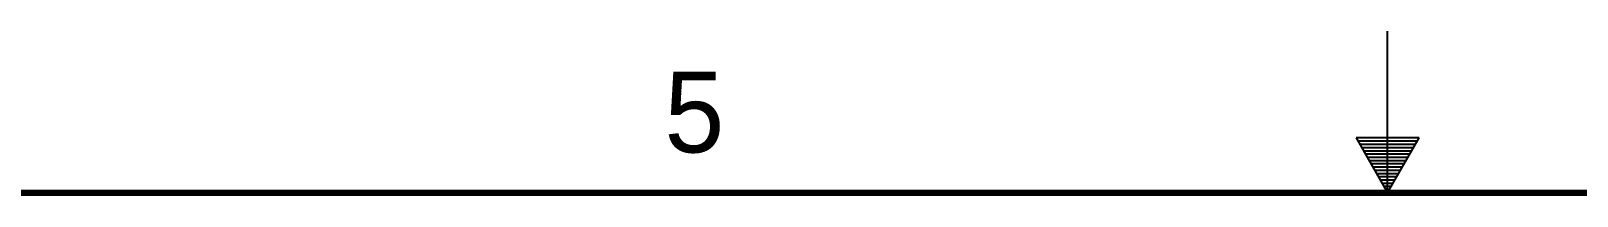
# Model space of a CAD drawing. Header units: inches. Extents: x 0 to 34, y 0 to 22.
# Drawn here: x 12.794 to 17.587, y 21.49 to 22 of the extents above; entities that cross this region are included whole.
import ezdxf

# ---------------------------------------------------------------- set-up
doc = ezdxf.new("R2010")
doc.units = ezdxf.units.IN
doc.header["$LTSCALE"] = 1.87
doc.header["$MEASUREMENT"] = 0
doc.layers.get('0').update_dxf_attribs({"linetype": 'CONTINUOUS'})
doc.styles.get("Standard").update_dxf_attribs({"font": 'txt', "width": 0.8})

msp = doc.modelspace()

# ---------------------------------------------------------------- linework, layer by layer
at = {"color": 2, "linetype": 'CONTINUOUS'}
for p, q in [((17, 21.5), (17, 22)), ((16.902, 21.6697), (17, 21.5)), ((17.098, 21.6697), (16.902, 21.6697)), ((17, 21.5), (17.098, 21.6697)), ((16.9076, 21.66), (17.0924, 21.66)), ((16.9134, 21.65), (17.0866, 21.65)), ((16.9192, 21.64), (17.0808, 21.64)), ((16.925, 21.63), (17.0751, 21.63)), ((16.9307, 21.62), (17.0693, 21.62)), ((16.9365, 21.61), (17.0635, 21.61)), ((16.9423, 21.6), (17.0578, 21.6)), ((16.9481, 21.59), (17.052, 21.59)), ((16.9538, 21.58), (17.0462, 21.58)), ((16.9596, 21.57), (17.0404, 21.57)), ((16.9654, 21.56), (17.0347, 21.56)), ((16.9712, 21.55), (17.0289, 21.55)), ((16.9769, 21.54), (17.0231, 21.54)), ((16.9827, 21.53), (17.0173, 21.53)), ((16.9885, 21.52), (17.0116, 21.52)), ((16.9942, 21.51), (17.0058, 21.51))]:
    msp.add_line(p, q, dxfattribs=at)
at = {"color": 7, "linetype": 'CONTINUOUS', "const_width": 0.02}
msp.add_lwpolyline([(33.5, 21.5), (0.5, 21.5)], dxfattribs=at)

# ---------------------------------------------------------------- texts
at = {"color": 2, "linetype": 'CONTINUOUS'}
msp.add_text('5', height=0.25, dxfattribs=at).set_placement((14.7577, 21.6247))

doc.saveas('drawing.dxf')
